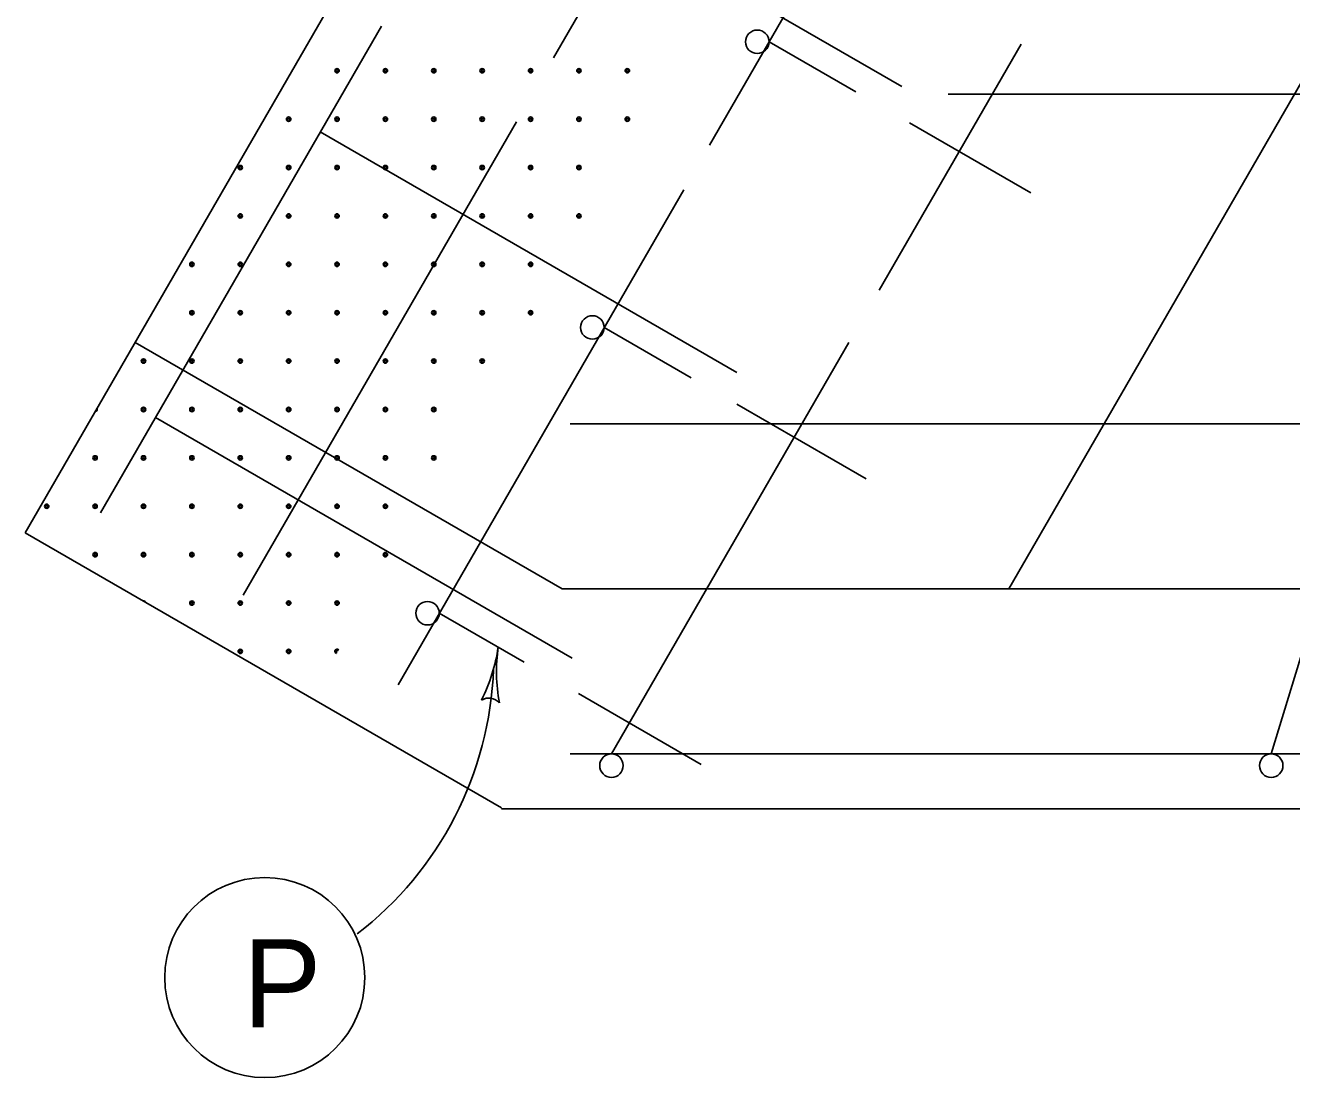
# Model space of a CAD drawing. Extents: x 1007 to 1035.5, y 1000.5 to 1021.5.
# Drawn here: x 1019.09 to 1021.969, y 1015.02 to 1017.412 of the extents above; entities that cross this region are included whole.
import ezdxf

# ---------------------------------------------------------------- set-up
doc = ezdxf.new("R2010")
doc.units = 0
doc.layers.add('Level 1', color=7, linetype='Continuous')

msp = doc.modelspace()

# ---------------------------------------------------------------- linework, layer by layer
at = {"layer": 'Level 1'}
for p, q in [((1021.3188, 1020.1188), (1019.0899, 1016.2582)), ((1020.949, 1018.4781), (1020.291, 1017.3384)), ((1021.3118, 1018.2938), (1020.6454, 1017.1397)), ((1022.4806, 1018.1309), (1021.3258, 1016.1309)), ((1021.0828, 1017.2727), (1020.1356, 1017.8195)), ((1019.8995, 1017.4103), (1019.2607, 1016.3039)), ((1020.9783, 1017.2608), (1020.7808, 1017.3748)), ((1021.3541, 1017.3695), (1021.0313, 1016.8103)), ((1022.7218, 1017.2559), (1021.1881, 1017.2559)), ((1020.2068, 1017.1925), (1019.5854, 1016.1164)), ((1020.7078, 1016.6232), (1019.7606, 1017.1699)), ((1021.3763, 1017.0311), (1021.1005, 1017.1903)), ((1020.5868, 1017.0382), (1019.9373, 1015.9132)), ((1020.604, 1016.6109), (1020.4059, 1016.7252)), ((1020.3104, 1016.1309), (1019.3398, 1016.6912)), ((1020.9623, 1016.6908), (1020.4226, 1015.7559)), ((1021.9226, 1015.7559), (1022.1896, 1016.6333)), ((1021.0013, 1016.3815), (1020.7075, 1016.5512)), ((1020.3329, 1015.9737), (1019.3857, 1016.5204)), ((1022.6588, 1016.5059), (1020.3288, 1016.5059)), ((1020.1726, 1015.6333), (1019.0899, 1016.2582)), ((1026.5346, 1016.1309), (1020.3104, 1016.1309)), ((1020.2244, 1015.9641), (1020.0311, 1016.0757)), ((1020.6265, 1015.732), (1020.3473, 1015.8932)), ((1022.5799, 1015.7559), (1020.3288, 1015.7559)), ((1026.6725, 1015.6309), (1020.1726, 1015.6309))]:
    msp.add_line(p, q, dxfattribs=at)
for centre, radius in [((1020.7541, 1017.3747), 0.0267), ((1019.7986, 1017.3088), 0.005), ((1019.7986, 1017.3088), 0.0025), ((1019.9086, 1017.3088), 0.005), ((1019.9086, 1017.3088), 0.0025), ((1020.0186, 1017.3088), 0.005), ((1020.0186, 1017.3088), 0.0025), ((1020.1286, 1017.3088), 0.005), ((1020.1286, 1017.3088), 0.0025), ((1020.2386, 1017.3088), 0.005), ((1020.2386, 1017.3088), 0.0025), ((1020.3486, 1017.3088), 0.005), ((1020.3486, 1017.3088), 0.0025), ((1020.4586, 1017.3088), 0.005), ((1020.4586, 1017.3088), 0.0025), ((1019.6886, 1017.1988), 0.005), ((1019.6886, 1017.1988), 0.0025), ((1019.7986, 1017.1988), 0.005), ((1019.7986, 1017.1988), 0.0025), ((1019.9086, 1017.1988), 0.005), ((1019.9086, 1017.1988), 0.0025), ((1020.0186, 1017.1988), 0.005), ((1020.0186, 1017.1988), 0.0025), ((1020.1286, 1017.1988), 0.005), ((1020.1286, 1017.1988), 0.0025), ((1020.2386, 1017.1988), 0.005), ((1020.2386, 1017.1988), 0.0025), ((1020.3486, 1017.1988), 0.005), ((1020.3486, 1017.1988), 0.0025), ((1020.4586, 1017.1988), 0.005), ((1020.4586, 1017.1988), 0.0025), ((1019.5786, 1017.0888), 0.005), ((1019.5786, 1017.0888), 0.0025), ((1019.6886, 1017.0888), 0.005), ((1019.6886, 1017.0888), 0.0025), ((1019.7986, 1017.0888), 0.005), ((1019.7986, 1017.0888), 0.0025), ((1019.9086, 1017.0888), 0.005), ((1019.9086, 1017.0888), 0.0025), ((1020.0186, 1017.0888), 0.005), ((1020.0186, 1017.0888), 0.0025), ((1020.1286, 1017.0888), 0.005), ((1020.1286, 1017.0888), 0.0025), ((1020.2386, 1017.0888), 0.005), ((1020.2386, 1017.0888), 0.0025), ((1020.3486, 1017.0888), 0.005), ((1020.3486, 1017.0888), 0.0025), ((1019.5786, 1016.9788), 0.005), ((1019.5786, 1016.9788), 0.0025), ((1019.6886, 1016.9788), 0.005), ((1019.6886, 1016.9788), 0.0025), ((1019.7986, 1016.9788), 0.005), ((1019.7986, 1016.9788), 0.0025), ((1019.9086, 1016.9788), 0.005), ((1019.9086, 1016.9788), 0.0025), ((1020.0186, 1016.9788), 0.005), ((1020.0186, 1016.9788), 0.0025), ((1020.1286, 1016.9788), 0.005), ((1020.1286, 1016.9788), 0.0025), ((1020.2386, 1016.9788), 0.005), ((1020.2386, 1016.9788), 0.0025), ((1020.3486, 1016.9788), 0.005), ((1020.3486, 1016.9788), 0.0025), ((1019.4686, 1016.8688), 0.005), ((1019.4686, 1016.8688), 0.0025), ((1019.5786, 1016.8688), 0.005), ((1019.5786, 1016.8688), 0.0025), ((1019.6886, 1016.8688), 0.005), ((1019.6886, 1016.8688), 0.0025), ((1019.7986, 1016.8688), 0.005), ((1019.7986, 1016.8688), 0.0025), ((1019.9086, 1016.8688), 0.005), ((1019.9086, 1016.8688), 0.0025), ((1020.0186, 1016.8688), 0.005), ((1020.0186, 1016.8688), 0.0025), ((1020.1286, 1016.8688), 0.005), ((1020.1286, 1016.8688), 0.0025), ((1020.2386, 1016.8688), 0.005), ((1020.2386, 1016.8688), 0.0025), ((1019.4686, 1016.7588), 0.005), ((1019.5786, 1016.7588), 0.005), ((1019.6886, 1016.7588), 0.005), ((1019.7986, 1016.7588), 0.005), ((1019.9086, 1016.7588), 0.005), ((1020.0186, 1016.7588), 0.005), ((1020.1286, 1016.7588), 0.005), ((1020.2386, 1016.7588), 0.005), ((1019.4686, 1016.7588), 0.0025), ((1019.5786, 1016.7588), 0.0025), ((1019.6886, 1016.7588), 0.0025), ((1019.7986, 1016.7588), 0.0025), ((1019.9086, 1016.7588), 0.0025), ((1020.0186, 1016.7588), 0.0025), ((1020.1286, 1016.7588), 0.0025), ((1020.2386, 1016.7588), 0.0025), ((1020.3792, 1016.7252), 0.0267), ((1019.3586, 1016.6488), 0.005), ((1019.3586, 1016.6488), 0.0025), ((1019.4686, 1016.6488), 0.005), ((1019.4686, 1016.6488), 0.0025), ((1019.5786, 1016.6488), 0.005), ((1019.5786, 1016.6488), 0.0025), ((1019.6886, 1016.6488), 0.005), ((1019.6886, 1016.6488), 0.0025), ((1019.7986, 1016.6488), 0.005), ((1019.7986, 1016.6488), 0.0025), ((1019.9086, 1016.6488), 0.005), ((1019.9086, 1016.6488), 0.0025), ((1020.0186, 1016.6488), 0.005), ((1020.0186, 1016.6488), 0.0025), ((1020.1286, 1016.6488), 0.005), ((1020.1286, 1016.6488), 0.0025), ((1019.3586, 1016.5388), 0.005), ((1019.3586, 1016.5388), 0.0025), ((1019.4686, 1016.5388), 0.005), ((1019.4686, 1016.5388), 0.0025), ((1019.5786, 1016.5388), 0.005), ((1019.5786, 1016.5388), 0.0025), ((1019.6886, 1016.5388), 0.005), ((1019.6886, 1016.5388), 0.0025), ((1019.7986, 1016.5388), 0.005), ((1019.7986, 1016.5388), 0.0025), ((1019.9086, 1016.5388), 0.005), ((1019.9086, 1016.5388), 0.0025), ((1020.0186, 1016.5388), 0.005), ((1020.0186, 1016.5388), 0.0025), ((1019.2486, 1016.4288), 0.005), ((1019.2486, 1016.4288), 0.0025), ((1019.3586, 1016.4288), 0.005), ((1019.3586, 1016.4288), 0.0025), ((1019.4686, 1016.4288), 0.005), ((1019.4686, 1016.4288), 0.0025), ((1019.5786, 1016.4288), 0.005), ((1019.5786, 1016.4288), 0.0025), ((1019.6886, 1016.4288), 0.005), ((1019.6886, 1016.4288), 0.0025), ((1019.7986, 1016.4288), 0.005), ((1019.7986, 1016.4288), 0.0025), ((1019.9086, 1016.4288), 0.005), ((1019.9086, 1016.4288), 0.0025), ((1020.0186, 1016.4288), 0.005), ((1020.0186, 1016.4288), 0.0025), ((1019.1386, 1016.3188), 0.005), ((1019.1386, 1016.3188), 0.0025), ((1019.2486, 1016.3188), 0.005), ((1019.2486, 1016.3188), 0.0025), ((1019.3586, 1016.3188), 0.005), ((1019.3586, 1016.3188), 0.0025), ((1019.4686, 1016.3188), 0.005), ((1019.4686, 1016.3188), 0.0025), ((1019.5786, 1016.3188), 0.005), ((1019.5786, 1016.3188), 0.0025), ((1019.6886, 1016.3188), 0.005), ((1019.6886, 1016.3188), 0.0025), ((1019.7986, 1016.3188), 0.005), ((1019.7986, 1016.3188), 0.0025), ((1019.9086, 1016.3188), 0.005), ((1019.9086, 1016.3188), 0.0025), ((1019.2486, 1016.2088), 0.005), ((1019.2486, 1016.2088), 0.0025), ((1019.3586, 1016.2088), 0.005), ((1019.3586, 1016.2088), 0.0025), ((1019.4686, 1016.2088), 0.005), ((1019.4686, 1016.2088), 0.0025), ((1019.5786, 1016.2088), 0.005), ((1019.5786, 1016.2088), 0.0025), ((1019.6886, 1016.2088), 0.005), ((1019.6886, 1016.2088), 0.0025), ((1019.7986, 1016.2088), 0.005), ((1019.7986, 1016.2088), 0.0025), ((1019.9086, 1016.2088), 0.005), ((1019.9086, 1016.2088), 0.0025), ((1019.4686, 1016.0988), 0.005), ((1019.4686, 1016.0988), 0.0025), ((1019.5786, 1016.0988), 0.005), ((1019.5786, 1016.0988), 0.0025), ((1019.6886, 1016.0988), 0.005), ((1019.6886, 1016.0988), 0.0025), ((1019.7986, 1016.0988), 0.005), ((1019.7986, 1016.0988), 0.0025), ((1020.0043, 1016.0757), 0.0267), ((1019.5786, 1015.9888), 0.005), ((1019.5786, 1015.9888), 0.0025), ((1019.6886, 1015.9888), 0.005), ((1019.6886, 1015.9888), 0.0025), ((1020.4225, 1015.7292), 0.0267), ((1021.9225, 1015.7292), 0.0267), ((1019.6344, 1015.2473), 0.2274)]:
    msp.add_circle(centre, radius, dxfattribs=at)
for centre, radius, start, end in [((1019.2486, 1016.5388), 0.005, 275.7019, 24.3003), ((1019.3586, 1016.0988), 0.005, 17.6872, 102.3288), ((1019.7986, 1015.9888), 0.005, 41.0882, 258.9149), ((1019.7986, 1015.9888), 0.0025, 19.5899, 280.4133), ((1019.778, 1016.0544), 0.3909, 333.1589, 351.8056), ((1020.552, 1015.9431), 0.3909, 171.8117, 190.4805), ((1020.552, 1015.9431), 0.3909, 171.7995, 171.8117), ((1019.358, 1015.9776), 0.7969, 307.6246, 357.9144), ((1020.1438, 1015.8516), 0.0313, 40.5863, 122.703)]:
    msp.add_arc(centre, radius, start, end, dxfattribs=at)

# ---------------------------------------------------------------- texts
msp.add_text('P', height=0.2, dxfattribs=at).set_placement((1019.5846, 1015.1346))

doc.saveas('drawing.dxf')
